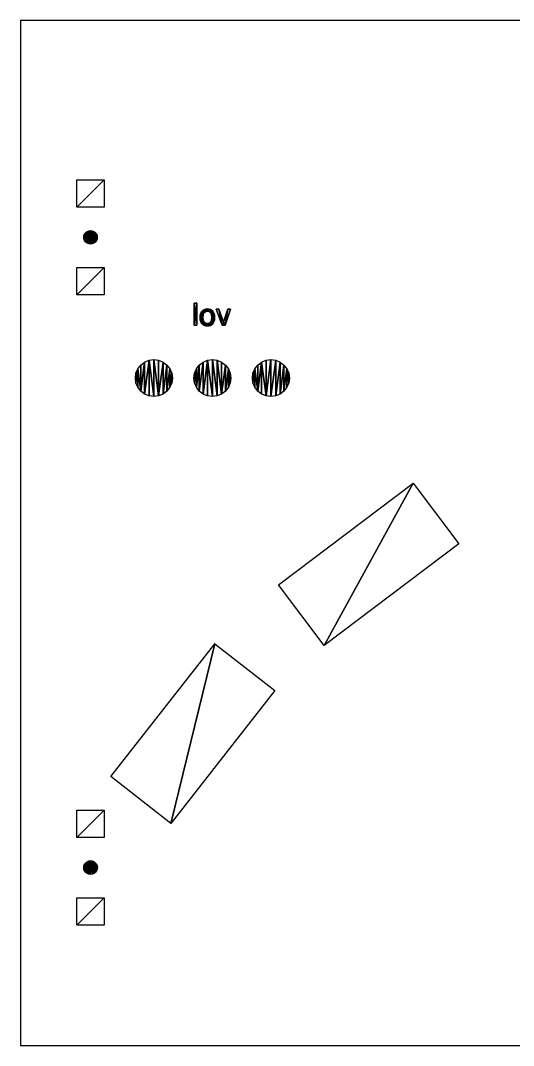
# Model space of a CAD drawing. Header units: metres. Extents: x -935 to 1842, y -1273 to 224.
# Drawn here: x 115.9 to 217, y -0.2 to 210.2 of the extents above; entities that cross this region are included whole.
import ezdxf

# ---------------------------------------------------------------- set-up
doc = ezdxf.new("R2010")
doc.units = ezdxf.units.M

msp = doc.modelspace()

# ---------------------------------------------------------------- linework, layer by layer
at = {"layer": 'Group#8'}
for p, q in [((115.91, 210.24), (115.91, -0.2)), ((536.3, 210.24), (115.91, 210.24)), ((155.81, 82.33), (155.76, 82.26)), ((115.91, -0.2), (536.3, -0.2))]:
    msp.add_line(p, q, dxfattribs=at)

# ---------------------------------------------------------------- meshes
mesh = msp.add_polyface(dxfattribs=at)
corners = [(133.06, 177.54), (127.46, 171.94), (127.46, 177.54), (133.06, 171.94)]
mesh.append_faces([[corners[k] for k in face] for face in [(0, 1, 2), (1, 0, 3)]], dxfattribs={"vtx0": -1})
mesh = msp.add_polyface(dxfattribs=at)
corners = [(128.91, 166.1), (128.91, 165.38), (128.86, 165.74), (129.05, 166.44), (129.05, 165.04), (129.27, 166.73), (129.27, 164.75), (129.56, 166.95), (129.56, 164.53), (129.9, 167.09), (129.9, 164.39), (130.26, 167.14), (130.26, 164.34), (130.62, 167.09), (130.62, 164.39), (130.96, 166.95), (130.96, 164.53), (131.25, 166.73), (131.25, 164.75), (131.47, 166.44), (131.47, 165.04), (131.61, 166.1), (131.61, 165.38), (131.66, 165.74)]
mesh.append_faces([[corners[k] for k in face] for face in [(0, 1, 2), (22, 21, 23)]], dxfattribs={"vtx0": -1})
mesh.append_faces([[corners[k] for k in face] for face in [(1, 3, 4), (4, 5, 6), (6, 7, 8), (8, 9, 10), (10, 11, 12), (12, 13, 14), (14, 15, 16), (16, 17, 18), (18, 19, 20), (20, 21, 22)]], dxfattribs={"vtx0": -1, "vtx1": -1})
mesh.append_faces([[corners[k] for k in face] for face in [(1, 0, 3), (4, 3, 5), (6, 5, 7), (8, 7, 9), (10, 9, 11), (12, 11, 13), (14, 13, 15), (16, 15, 17), (18, 17, 19), (20, 19, 21)]], dxfattribs={"vtx0": -1, "vtx2": -1})
mesh = msp.add_polyface(dxfattribs=at)
corners = [(133.06, 159.54), (127.46, 153.94), (127.46, 159.54), (133.06, 153.94)]
mesh.append_faces([[corners[k] for k in face] for face in [(0, 1, 2), (1, 0, 3)]], dxfattribs={"vtx0": -1})
mesh = msp.add_polyface(dxfattribs=at)
corners = [(139.59, 137.81), (139.59, 135.84), (139.46, 136.83), (139.97, 138.73), (139.97, 134.93), (140.57, 134.14), (140.57, 139.51), (141.36, 140.12), (141.36, 133.54), (142.27, 140.49), (142.27, 133.16), (143.26, 133.03), (143.26, 140.62), (144.24, 133.16), (144.24, 140.49), (145.16, 140.12), (145.16, 133.54), (145.94, 139.51), (145.94, 134.14), (146.55, 138.73), (146.55, 134.93), (146.93, 137.81), (146.93, 135.84), (147.06, 136.83)]
mesh.append_faces([[corners[k] for k in face] for face in [(0, 1, 2), (22, 21, 23)]], dxfattribs={"vtx0": -1})
mesh.append_faces([[corners[k] for k in face] for face in [(1, 3, 4), (4, 3, 5), (5, 7, 8), (8, 9, 10), (10, 9, 11), (11, 12, 13), (13, 15, 16), (16, 17, 18), (18, 19, 20), (20, 21, 22)]], dxfattribs={"vtx0": -1, "vtx1": -1})
mesh.append_faces([[corners[k] for k in face] for face in [(1, 0, 3), (5, 3, 6), (5, 6, 7), (8, 7, 9), (11, 9, 12), (13, 12, 14), (13, 14, 15), (16, 15, 17), (18, 17, 19), (20, 19, 21)]], dxfattribs={"vtx0": -1, "vtx2": -1})
mesh = msp.add_polyface(dxfattribs=at)
corners = [(151.59, 137.81), (151.59, 135.84), (151.46, 136.83), (151.97, 138.73), (151.97, 134.93), (152.57, 139.51), (152.57, 134.14), (153.36, 140.12), (153.36, 133.54), (154.27, 140.49), (154.27, 133.16), (155.26, 133.03), (155.26, 140.62), (156.24, 133.16), (156.24, 140.49), (157.16, 133.54), (157.16, 140.12), (157.94, 139.51), (157.94, 134.14), (158.55, 138.73), (158.55, 134.93), (158.93, 137.81), (158.93, 135.84), (159.06, 136.83)]
mesh.append_faces([[corners[k] for k in face] for face in [(0, 1, 2), (22, 21, 23)]], dxfattribs={"vtx0": -1})
mesh.append_faces([[corners[k] for k in face] for face in [(1, 3, 4), (4, 5, 6), (6, 7, 8), (8, 9, 10), (10, 9, 11), (11, 12, 13), (13, 14, 15), (15, 17, 18), (18, 19, 20), (20, 21, 22)]], dxfattribs={"vtx0": -1, "vtx1": -1})
mesh.append_faces([[corners[k] for k in face] for face in [(1, 0, 3), (4, 3, 5), (6, 5, 7), (8, 7, 9), (11, 9, 12), (13, 12, 14), (15, 14, 16), (15, 16, 17), (18, 17, 19), (20, 19, 21)]], dxfattribs={"vtx0": -1, "vtx2": -1})
mesh = msp.add_polyface(dxfattribs=at)
corners = [(163.59, 137.81), (163.59, 135.84), (163.46, 136.83), (163.97, 138.73), (163.97, 134.93), (164.57, 134.14), (164.57, 139.51), (165.36, 140.12), (165.36, 133.54), (166.27, 133.16), (166.27, 140.49), (167.26, 140.62), (167.26, 133.03), (168.24, 140.49), (168.24, 133.16), (169.16, 140.12), (169.16, 133.54), (169.94, 139.51), (169.94, 134.14), (170.55, 138.73), (170.55, 134.93), (170.93, 135.84), (170.93, 137.81), (171.06, 136.83)]
mesh.append_faces([[corners[k] for k in face] for face in [(0, 1, 2), (21, 22, 23)]], dxfattribs={"vtx0": -1})
mesh.append_faces([[corners[k] for k in face] for face in [(1, 3, 4), (4, 3, 5), (5, 7, 8), (8, 7, 9), (9, 11, 12), (12, 13, 14), (14, 15, 16), (16, 17, 18), (18, 19, 20), (20, 19, 21)]], dxfattribs={"vtx0": -1, "vtx1": -1})
mesh.append_faces([[corners[k] for k in face] for face in [(1, 0, 3), (5, 3, 6), (5, 6, 7), (9, 7, 10), (9, 10, 11), (12, 11, 13), (14, 13, 15), (16, 15, 17), (18, 17, 19), (21, 19, 22)]], dxfattribs={"vtx0": -1, "vtx2": -1})
mesh = msp.add_polyface(dxfattribs=at)
corners = [(196.41, 115.24), (178.22, 81.93), (168.81, 94.37), (205.82, 102.8)]
mesh.append_faces([[corners[k] for k in face] for face in [(0, 1, 2), (1, 0, 3)]], dxfattribs={"vtx0": -1})
mesh = msp.add_polyface(dxfattribs=at)
corners = [(155.76, 82.26), (146.75, 45.39), (134.46, 55), (168.06, 72.66)]
mesh.append_faces([[corners[k] for k in face] for face in [(0, 1, 2), (1, 0, 3)]], dxfattribs={"vtx0": -1})
mesh = msp.add_polyface(dxfattribs=at)
corners = [(133.07, 48.13), (127.47, 42.53), (127.47, 48.13), (133.07, 42.53)]
mesh.append_faces([[corners[k] for k in face] for face in [(0, 1, 2), (1, 0, 3)]], dxfattribs={"vtx0": -1})
mesh = msp.add_polyface(dxfattribs=at)
corners = [(128.91, 36.68), (128.92, 35.96), (128.87, 36.32), (129.05, 37.02), (129.07, 35.62), (129.27, 37.31), (129.29, 35.33), (129.56, 37.54), (129.58, 35.12), (129.89, 37.68), (129.92, 34.98), (130.25, 37.73), (130.28, 34.94), (130.62, 37.69), (130.65, 34.99), (130.96, 37.55), (130.98, 35.13), (131.25, 37.33), (131.27, 35.36), (131.47, 37.05), (131.49, 35.65), (131.62, 36.71), (131.62, 35.99), (131.67, 36.35)]
mesh.append_faces([[corners[k] for k in face] for face in [(0, 1, 2), (22, 21, 23)]], dxfattribs={"vtx0": -1})
mesh.append_faces([[corners[k] for k in face] for face in [(1, 3, 4), (4, 5, 6), (6, 7, 8), (8, 9, 10), (10, 11, 12), (12, 13, 14), (14, 15, 16), (16, 17, 18), (18, 19, 20), (20, 21, 22)]], dxfattribs={"vtx0": -1, "vtx1": -1})
mesh.append_faces([[corners[k] for k in face] for face in [(1, 0, 3), (4, 3, 5), (6, 5, 7), (8, 7, 9), (10, 9, 11), (12, 11, 13), (14, 13, 15), (16, 15, 17), (18, 17, 19), (20, 19, 21)]], dxfattribs={"vtx0": -1, "vtx2": -1})
mesh = msp.add_polyface(dxfattribs=at)
corners = [(133.07, 30.13), (127.47, 24.53), (127.47, 30.13), (133.07, 24.53)]
mesh.append_faces([[corners[k] for k in face] for face in [(0, 1, 2), (1, 0, 3)]], dxfattribs={"vtx0": -1})
at = {"layer": 'vol'}
mesh = msp.add_polyface(dxfattribs=at)
corners = [(151.51, 152.22), (152.04, 147.66), (152.04, 152.22), (151.51, 147.66)]
mesh.append_faces([[corners[k] for k in face] for face in [(0, 1, 2), (1, 0, 3)]], dxfattribs={"vtx0": -1})
mesh = msp.add_polyface(dxfattribs=at)
corners = [(151.51, 147.66, 0.2), (152.04, 152.22, 0.2), (152.04, 147.66, 0.2), (151.51, 152.22, 0.2)]
mesh.append_faces([[corners[k] for k in face] for face in [(0, 1, 2), (1, 0, 3)]], dxfattribs={"vtx0": -1})
mesh = msp.add_polyface(dxfattribs=at)
corners = [(151.51, 152.22), (151.51, 147.66, 0.2), (151.51, 147.66), (151.51, 152.22, 0.2)]
mesh.append_faces([[corners[k] for k in face] for face in [(0, 1, 2), (1, 0, 3)]], dxfattribs={"vtx0": -1})
mesh = msp.add_polyface(dxfattribs=at)
corners = [(152.04, 152.22, 0.2), (151.51, 152.22), (152.04, 152.22), (151.51, 152.22, 0.2)]
mesh.append_faces([[corners[k] for k in face] for face in [(0, 1, 2), (1, 0, 3)]], dxfattribs={"vtx0": -1})
mesh = msp.add_polyface(dxfattribs=at)
corners = [(152.04, 152.22, 0.2), (152.04, 147.66), (152.04, 147.66, 0.2), (152.04, 152.22)]
mesh.append_faces([[corners[k] for k in face] for face in [(0, 1, 2), (1, 0, 3)]], dxfattribs={"vtx0": -1})
mesh = msp.add_polyface(dxfattribs=at)
corners = [(155.1, 150.77), (155.17, 149.27), (155.32, 150.57), (155.11, 149.81), (155.03, 150.02), (154.85, 150.91), (154.92, 150.21), (154.78, 150.36), (154.56, 151), (154.62, 150.46), (154.44, 150.53), (154.24, 151.03), (154.23, 150.55), (153.9, 151), (154.02, 150.53), (153.84, 150.46), (153.61, 150.91), (153.68, 150.36), (153.54, 150.21), (153.35, 150.77), (153.43, 150.02), (153.35, 149.8), (153.14, 150.57), (153.29, 149.26), (153.15, 147.98), (152.97, 148.23), (152.97, 150.31), (152.85, 148.53), (152.85, 150), (152.77, 148.87), (152.77, 149.65), (152.75, 149.25), (155.69, 149.66), (155.69, 148.88), (155.71, 149.27), (155.61, 148.54), (155.61, 150.01), (155.49, 148.24), (155.49, 150.31), (155.32, 147.98), (155.11, 147.78), (155.11, 148.74), (154.85, 147.63), (155.03, 148.53), (154.92, 148.34), (154.78, 148.19), (154.56, 147.55), (154.62, 148.08), (154.44, 148.02), (154.23, 147.52), (154.23, 148), (153.9, 147.55), (154.03, 148.02), (153.84, 148.08), (153.62, 147.63), (153.68, 148.19), (153.55, 148.34), (153.36, 147.78), (153.43, 148.53), (153.36, 148.74)]
mesh.append_faces([[corners[k] for k in face] for face in [(29, 30, 31), (32, 33, 34)]], dxfattribs={"vtx0": -1})
mesh.append_faces([[corners[k] for k in face] for face in [(0, 1, 2), (1, 0, 3), (3, 0, 4), (4, 5, 6), (6, 5, 7), (7, 8, 9), (9, 8, 10), (10, 11, 12), (12, 13, 14), (14, 13, 15), (15, 16, 17), (17, 16, 18), (18, 19, 20), (20, 19, 21), (21, 22, 23), (24, 22, 25), (25, 26, 27), (27, 28, 29), (33, 32, 35), (35, 36, 37), (37, 38, 39), (39, 2, 40), (40, 41, 42), (42, 45, 46), (46, 48, 49), (49, 50, 51), (51, 53, 54), (54, 56, 57), (57, 59, 24)]], dxfattribs={"vtx0": -1, "vtx1": -1})
mesh.append_faces([[corners[k] for k in face] for face in [(23, 22, 24), (40, 2, 1)]], dxfattribs={"vtx0": -1, "vtx1": -1, "vtx2": -1})
mesh.append_faces([[corners[k] for k in face] for face in [(4, 0, 5), (7, 5, 8), (10, 8, 11), (12, 11, 13), (15, 13, 16), (18, 16, 19), (21, 19, 22), (25, 22, 26), (27, 26, 28), (29, 28, 30), (35, 32, 36), (37, 36, 38), (39, 38, 2), (40, 1, 41), (42, 41, 43), (42, 43, 44), (42, 44, 45), (46, 45, 47), (46, 47, 48), (49, 48, 50), (51, 50, 52), (51, 52, 53), (54, 53, 55), (54, 55, 56), (57, 56, 58), (57, 58, 59), (24, 59, 23)]], dxfattribs={"vtx0": -1, "vtx2": -1})
mesh = msp.add_polyface(dxfattribs=at)
corners = [(155.69, 148.88, 0.2), (155.69, 149.66, 0.2), (155.71, 149.27, 0.2), (155.61, 148.54, 0.2), (155.61, 150.01, 0.2), (155.49, 148.24, 0.2), (155.49, 150.31, 0.2), (155.32, 147.98, 0.2), (155.32, 150.57, 0.2), (155.11, 147.78, 0.2), (155.17, 149.27, 0.2), (155.11, 148.74, 0.2), (154.85, 147.63, 0.2), (155.03, 148.53, 0.2), (154.92, 148.34, 0.2), (154.78, 148.19, 0.2), (154.56, 147.55, 0.2), (154.62, 148.08, 0.2), (154.44, 148.02, 0.2), (154.23, 147.52, 0.2), (154.23, 148, 0.2), (153.9, 147.55, 0.2), (154.03, 148.02, 0.2), (153.84, 148.08, 0.2), (153.62, 147.63, 0.2), (153.68, 148.19, 0.2), (153.55, 148.34, 0.2), (153.36, 147.78, 0.2), (153.43, 148.53, 0.2), (153.36, 148.74, 0.2), (153.15, 147.98, 0.2), (153.29, 149.26, 0.2), (155.1, 150.77, 0.2), (155.11, 149.81, 0.2), (155.03, 150.02, 0.2), (154.85, 150.91, 0.2), (154.92, 150.21, 0.2), (154.78, 150.36, 0.2), (154.56, 151, 0.2), (154.62, 150.46, 0.2), (154.44, 150.53, 0.2), (154.24, 151.03, 0.2), (154.23, 150.55, 0.2), (153.9, 151, 0.2), (154.02, 150.53, 0.2), (153.84, 150.46, 0.2), (153.61, 150.91, 0.2), (153.68, 150.36, 0.2), (153.54, 150.21, 0.2), (153.35, 150.77, 0.2), (153.43, 150.02, 0.2), (153.35, 149.8, 0.2), (153.14, 150.57, 0.2), (152.97, 148.23, 0.2), (152.97, 150.31, 0.2), (152.85, 148.53, 0.2), (152.85, 150, 0.2), (152.77, 148.87, 0.2), (152.77, 149.65, 0.2), (152.75, 149.25, 0.2)]
mesh.append_faces([[corners[k] for k in face] for face in [(0, 1, 2), (58, 57, 59)]], dxfattribs={"vtx0": -1})
mesh.append_faces([[corners[k] for k in face] for face in [(1, 3, 4), (4, 5, 6), (6, 7, 8), (10, 9, 11), (11, 12, 13), (13, 12, 14), (14, 12, 15), (15, 16, 17), (17, 16, 18), (18, 19, 20), (20, 21, 22), (22, 21, 23), (23, 24, 25), (25, 24, 26), (26, 27, 28), (28, 27, 29), (29, 30, 31), (32, 34, 35), (35, 37, 38), (38, 40, 41), (41, 42, 43), (43, 45, 46), (46, 48, 49), (49, 51, 52), (52, 53, 54), (54, 55, 56), (56, 57, 58)]], dxfattribs={"vtx0": -1, "vtx1": -1})
mesh.append_faces([[corners[k] for k in face] for face in [(8, 9, 10), (52, 31, 30)]], dxfattribs={"vtx0": -1, "vtx1": -1, "vtx2": -1})
mesh.append_faces([[corners[k] for k in face] for face in [(1, 0, 3), (4, 3, 5), (6, 5, 7), (8, 7, 9), (11, 9, 12), (15, 12, 16), (18, 16, 19), (20, 19, 21), (23, 21, 24), (26, 24, 27), (29, 27, 30), (10, 32, 8), (32, 10, 33), (32, 33, 34), (35, 34, 36), (35, 36, 37), (38, 37, 39), (38, 39, 40), (41, 40, 42), (43, 42, 44), (43, 44, 45), (46, 45, 47), (46, 47, 48), (49, 48, 50), (49, 50, 51), (52, 51, 31), (52, 30, 53), (54, 53, 55), (56, 55, 57)]], dxfattribs={"vtx0": -1, "vtx2": -1})
mesh = msp.add_polyface(dxfattribs=at)
corners = [(152.77, 149.65), (152.75, 149.25, 0.2), (152.75, 149.25), (152.77, 149.65, 0.2)]
mesh.append_faces([[corners[k] for k in face] for face in [(0, 1, 2), (1, 0, 3)]], dxfattribs={"vtx0": -1})
mesh = msp.add_polyface(dxfattribs=at)
corners = [(152.85, 150), (152.77, 149.65, 0.2), (152.77, 149.65), (152.85, 150, 0.2)]
mesh.append_faces([[corners[k] for k in face] for face in [(0, 1, 2), (1, 0, 3)]], dxfattribs={"vtx0": -1})
mesh = msp.add_polyface(dxfattribs=at)
corners = [(152.97, 150.31), (152.85, 150, 0.2), (152.85, 150), (152.97, 150.31, 0.2)]
mesh.append_faces([[corners[k] for k in face] for face in [(0, 1, 2), (1, 0, 3)]], dxfattribs={"vtx0": -1})
mesh = msp.add_polyface(dxfattribs=at)
corners = [(153.14, 150.57), (152.97, 150.31, 0.2), (152.97, 150.31), (153.14, 150.57, 0.2)]
mesh.append_faces([[corners[k] for k in face] for face in [(0, 1, 2), (1, 0, 3)]], dxfattribs={"vtx0": -1})
mesh = msp.add_polyface(dxfattribs=at)
corners = [(153.35, 150.77, 0.2), (153.14, 150.57), (153.35, 150.77), (153.14, 150.57, 0.2)]
mesh.append_faces([[corners[k] for k in face] for face in [(0, 1, 2), (1, 0, 3)]], dxfattribs={"vtx0": -1})
mesh = msp.add_polyface(dxfattribs=at)
corners = [(153.35, 149.8, 0.2), (153.29, 149.26), (153.29, 149.26, 0.2), (153.35, 149.8)]
mesh.append_faces([[corners[k] for k in face] for face in [(0, 1, 2), (1, 0, 3)]], dxfattribs={"vtx0": -1})
mesh = msp.add_polyface(dxfattribs=at)
corners = [(153.61, 150.91, 0.2), (153.35, 150.77), (153.61, 150.91), (153.35, 150.77, 0.2)]
mesh.append_faces([[corners[k] for k in face] for face in [(0, 1, 2), (1, 0, 3)]], dxfattribs={"vtx0": -1})
mesh = msp.add_polyface(dxfattribs=at)
corners = [(153.43, 150.02, 0.2), (153.35, 149.8), (153.35, 149.8, 0.2), (153.43, 150.02)]
mesh.append_faces([[corners[k] for k in face] for face in [(0, 1, 2), (1, 0, 3)]], dxfattribs={"vtx0": -1})
mesh = msp.add_polyface(dxfattribs=at)
corners = [(153.54, 150.21, 0.2), (153.43, 150.02), (153.43, 150.02, 0.2), (153.54, 150.21)]
mesh.append_faces([[corners[k] for k in face] for face in [(0, 1, 2), (1, 0, 3)]], dxfattribs={"vtx0": -1})
mesh = msp.add_polyface(dxfattribs=at)
corners = [(153.68, 150.36, 0.2), (153.54, 150.21), (153.54, 150.21, 0.2), (153.68, 150.36)]
mesh.append_faces([[corners[k] for k in face] for face in [(0, 1, 2), (1, 0, 3)]], dxfattribs={"vtx0": -1})
mesh = msp.add_polyface(dxfattribs=at)
corners = [(153.9, 151, 0.2), (153.61, 150.91), (153.9, 151), (153.61, 150.91, 0.2)]
mesh.append_faces([[corners[k] for k in face] for face in [(0, 1, 2), (1, 0, 3)]], dxfattribs={"vtx0": -1})
mesh = msp.add_polyface(dxfattribs=at)
corners = [(153.68, 150.36, 0.2), (153.84, 150.46), (153.68, 150.36), (153.84, 150.46, 0.2)]
mesh.append_faces([[corners[k] for k in face] for face in [(0, 1, 2), (1, 0, 3)]], dxfattribs={"vtx0": -1})
mesh = msp.add_polyface(dxfattribs=at)
corners = [(153.84, 150.46, 0.2), (154.02, 150.53), (153.84, 150.46), (154.02, 150.53, 0.2)]
mesh.append_faces([[corners[k] for k in face] for face in [(0, 1, 2), (1, 0, 3)]], dxfattribs={"vtx0": -1})
mesh = msp.add_polyface(dxfattribs=at)
corners = [(154.24, 151.03, 0.2), (153.9, 151), (154.24, 151.03), (153.9, 151, 0.2)]
mesh.append_faces([[corners[k] for k in face] for face in [(0, 1, 2), (1, 0, 3)]], dxfattribs={"vtx0": -1})
mesh = msp.add_polyface(dxfattribs=at)
corners = [(154.02, 150.53, 0.2), (154.23, 150.55), (154.02, 150.53), (154.23, 150.55, 0.2)]
mesh.append_faces([[corners[k] for k in face] for face in [(0, 1, 2), (1, 0, 3)]], dxfattribs={"vtx0": -1})
mesh = msp.add_polyface(dxfattribs=at)
corners = [(154.23, 150.55, 0.2), (154.44, 150.53), (154.23, 150.55), (154.44, 150.53, 0.2)]
mesh.append_faces([[corners[k] for k in face] for face in [(0, 1, 2), (1, 0, 3)]], dxfattribs={"vtx0": -1})
mesh = msp.add_polyface(dxfattribs=at)
corners = [(154.56, 151, 0.2), (154.24, 151.03), (154.56, 151), (154.24, 151.03, 0.2)]
mesh.append_faces([[corners[k] for k in face] for face in [(0, 1, 2), (1, 0, 3)]], dxfattribs={"vtx0": -1})
mesh = msp.add_polyface(dxfattribs=at)
corners = [(154.44, 150.53, 0.2), (154.62, 150.46), (154.44, 150.53), (154.62, 150.46, 0.2)]
mesh.append_faces([[corners[k] for k in face] for face in [(0, 1, 2), (1, 0, 3)]], dxfattribs={"vtx0": -1})
mesh = msp.add_polyface(dxfattribs=at)
corners = [(154.85, 150.91, 0.2), (154.56, 151), (154.85, 150.91), (154.56, 151, 0.2)]
mesh.append_faces([[corners[k] for k in face] for face in [(0, 1, 2), (1, 0, 3)]], dxfattribs={"vtx0": -1})
mesh = msp.add_polyface(dxfattribs=at)
corners = [(154.62, 150.46, 0.2), (154.78, 150.36), (154.62, 150.46), (154.78, 150.36, 0.2)]
mesh.append_faces([[corners[k] for k in face] for face in [(0, 1, 2), (1, 0, 3)]], dxfattribs={"vtx0": -1})
mesh = msp.add_polyface(dxfattribs=at)
corners = [(154.78, 150.36), (154.92, 150.21, 0.2), (154.92, 150.21), (154.78, 150.36, 0.2)]
mesh.append_faces([[corners[k] for k in face] for face in [(0, 1, 2), (1, 0, 3)]], dxfattribs={"vtx0": -1})
mesh = msp.add_polyface(dxfattribs=at)
corners = [(155.1, 150.77, 0.2), (154.85, 150.91), (155.1, 150.77), (154.85, 150.91, 0.2)]
mesh.append_faces([[corners[k] for k in face] for face in [(0, 1, 2), (1, 0, 3)]], dxfattribs={"vtx0": -1})
mesh = msp.add_polyface(dxfattribs=at)
corners = [(154.92, 150.21), (155.03, 150.02, 0.2), (155.03, 150.02), (154.92, 150.21, 0.2)]
mesh.append_faces([[corners[k] for k in face] for face in [(0, 1, 2), (1, 0, 3)]], dxfattribs={"vtx0": -1})
mesh = msp.add_polyface(dxfattribs=at)
corners = [(155.03, 150.02), (155.11, 149.81, 0.2), (155.11, 149.81), (155.03, 150.02, 0.2)]
mesh.append_faces([[corners[k] for k in face] for face in [(0, 1, 2), (1, 0, 3)]], dxfattribs={"vtx0": -1})
mesh = msp.add_polyface(dxfattribs=at)
corners = [(155.32, 150.57, 0.2), (155.1, 150.77), (155.32, 150.57), (155.1, 150.77, 0.2)]
mesh.append_faces([[corners[k] for k in face] for face in [(0, 1, 2), (1, 0, 3)]], dxfattribs={"vtx0": -1})
mesh = msp.add_polyface(dxfattribs=at)
corners = [(155.11, 149.81), (155.17, 149.27, 0.2), (155.17, 149.27), (155.11, 149.81, 0.2)]
mesh.append_faces([[corners[k] for k in face] for face in [(0, 1, 2), (1, 0, 3)]], dxfattribs={"vtx0": -1})
mesh = msp.add_polyface(dxfattribs=at)
corners = [(155.32, 150.57, 0.2), (155.49, 150.31), (155.49, 150.31, 0.2), (155.32, 150.57)]
mesh.append_faces([[corners[k] for k in face] for face in [(0, 1, 2), (1, 0, 3)]], dxfattribs={"vtx0": -1})
mesh = msp.add_polyface(dxfattribs=at)
corners = [(155.49, 150.31, 0.2), (155.61, 150.01), (155.61, 150.01, 0.2), (155.49, 150.31)]
mesh.append_faces([[corners[k] for k in face] for face in [(0, 1, 2), (1, 0, 3)]], dxfattribs={"vtx0": -1})
mesh = msp.add_polyface(dxfattribs=at)
corners = [(155.61, 150.01, 0.2), (155.69, 149.66), (155.69, 149.66, 0.2), (155.61, 150.01)]
mesh.append_faces([[corners[k] for k in face] for face in [(0, 1, 2), (1, 0, 3)]], dxfattribs={"vtx0": -1})
mesh = msp.add_polyface(dxfattribs=at)
corners = [(155.69, 149.66, 0.2), (155.71, 149.27), (155.71, 149.27, 0.2), (155.69, 149.66)]
mesh.append_faces([[corners[k] for k in face] for face in [(0, 1, 2), (1, 0, 3)]], dxfattribs={"vtx0": -1})
mesh = msp.add_polyface(dxfattribs=at)
corners = [(158.41, 150.94), (157.85, 147.66), (159, 150.94), (157.54, 148.28), (157.28, 147.66), (156.61, 150.94), (156.03, 150.94)]
mesh.append_faces([[corners[k] for k in face] for face in [(0, 1, 2), (4, 5, 6)]], dxfattribs={"vtx0": -1})
mesh.append_faces([[corners[k] for k in face] for face in [(1, 3, 4)]], dxfattribs={"vtx0": -1, "vtx1": -1})
mesh.append_faces([[corners[k] for k in face] for face in [(1, 0, 3), (4, 3, 5)]], dxfattribs={"vtx0": -1, "vtx2": -1})
mesh = msp.add_polyface(dxfattribs=at)
corners = [(157.85, 147.66, 0.2), (158.41, 150.94, 0.2), (159, 150.94, 0.2), (157.54, 148.28, 0.2), (157.28, 147.66, 0.2), (156.61, 150.94, 0.2), (156.03, 150.94, 0.2)]
mesh.append_faces([[corners[k] for k in face] for face in [(0, 1, 2), (5, 4, 6)]], dxfattribs={"vtx0": -1})
mesh.append_faces([[corners[k] for k in face] for face in [(1, 0, 3), (3, 4, 5)]], dxfattribs={"vtx0": -1, "vtx1": -1})
mesh.append_faces([[corners[k] for k in face] for face in [(3, 0, 4)]], dxfattribs={"vtx0": -1, "vtx2": -1})
mesh = msp.add_polyface(dxfattribs=at)
corners = [(156.61, 150.94, 0.2), (156.03, 150.94), (156.61, 150.94), (156.03, 150.94, 0.2)]
mesh.append_faces([[corners[k] for k in face] for face in [(0, 1, 2), (1, 0, 3)]], dxfattribs={"vtx0": -1})
mesh = msp.add_polyface(dxfattribs=at)
corners = [(156.03, 150.94), (157.28, 147.66, 0.2), (157.28, 147.66), (156.03, 150.94, 0.2)]
mesh.append_faces([[corners[k] for k in face] for face in [(0, 1, 2), (1, 0, 3)]], dxfattribs={"vtx0": -1})
mesh = msp.add_polyface(dxfattribs=at)
corners = [(156.61, 150.94, 0.2), (157.54, 148.28), (157.54, 148.28, 0.2), (156.61, 150.94)]
mesh.append_faces([[corners[k] for k in face] for face in [(0, 1, 2), (1, 0, 3)]], dxfattribs={"vtx0": -1})
mesh = msp.add_polyface(dxfattribs=at)
corners = [(158.41, 150.94), (157.54, 148.28, 0.2), (157.54, 148.28), (158.41, 150.94, 0.2)]
mesh.append_faces([[corners[k] for k in face] for face in [(0, 1, 2), (1, 0, 3)]], dxfattribs={"vtx0": -1})
mesh = msp.add_polyface(dxfattribs=at)
corners = [(159, 150.94, 0.2), (157.85, 147.66), (157.85, 147.66, 0.2), (159, 150.94)]
mesh.append_faces([[corners[k] for k in face] for face in [(0, 1, 2), (1, 0, 3)]], dxfattribs={"vtx0": -1})
mesh = msp.add_polyface(dxfattribs=at)
corners = [(159, 150.94, 0.2), (158.41, 150.94), (159, 150.94), (158.41, 150.94, 0.2)]
mesh.append_faces([[corners[k] for k in face] for face in [(0, 1, 2), (1, 0, 3)]], dxfattribs={"vtx0": -1})
mesh = msp.add_polyface(dxfattribs=at)
corners = [(151.51, 147.66, 0.2), (152.04, 147.66), (151.51, 147.66), (152.04, 147.66, 0.2)]
mesh.append_faces([[corners[k] for k in face] for face in [(0, 1, 2), (1, 0, 3)]], dxfattribs={"vtx0": -1})
mesh = msp.add_polyface(dxfattribs=at)
corners = [(152.75, 149.25), (152.77, 148.87, 0.2), (152.77, 148.87), (152.75, 149.25, 0.2)]
mesh.append_faces([[corners[k] for k in face] for face in [(0, 1, 2), (1, 0, 3)]], dxfattribs={"vtx0": -1})
mesh = msp.add_polyface(dxfattribs=at)
corners = [(152.77, 148.87), (152.85, 148.53, 0.2), (152.85, 148.53), (152.77, 148.87, 0.2)]
mesh.append_faces([[corners[k] for k in face] for face in [(0, 1, 2), (1, 0, 3)]], dxfattribs={"vtx0": -1})
mesh = msp.add_polyface(dxfattribs=at)
corners = [(152.85, 148.53), (152.97, 148.23, 0.2), (152.97, 148.23), (152.85, 148.53, 0.2)]
mesh.append_faces([[corners[k] for k in face] for face in [(0, 1, 2), (1, 0, 3)]], dxfattribs={"vtx0": -1})
mesh = msp.add_polyface(dxfattribs=at)
corners = [(152.97, 148.23), (153.15, 147.98, 0.2), (153.15, 147.98), (152.97, 148.23, 0.2)]
mesh.append_faces([[corners[k] for k in face] for face in [(0, 1, 2), (1, 0, 3)]], dxfattribs={"vtx0": -1})
mesh = msp.add_polyface(dxfattribs=at)
corners = [(153.15, 147.98, 0.2), (153.36, 147.78), (153.15, 147.98), (153.36, 147.78, 0.2)]
mesh.append_faces([[corners[k] for k in face] for face in [(0, 1, 2), (1, 0, 3)]], dxfattribs={"vtx0": -1})
mesh = msp.add_polyface(dxfattribs=at)
corners = [(153.29, 149.26, 0.2), (153.36, 148.74), (153.36, 148.74, 0.2), (153.29, 149.26)]
mesh.append_faces([[corners[k] for k in face] for face in [(0, 1, 2), (1, 0, 3)]], dxfattribs={"vtx0": -1})
mesh = msp.add_polyface(dxfattribs=at)
corners = [(153.36, 148.74, 0.2), (153.43, 148.53), (153.43, 148.53, 0.2), (153.36, 148.74)]
mesh.append_faces([[corners[k] for k in face] for face in [(0, 1, 2), (1, 0, 3)]], dxfattribs={"vtx0": -1})
mesh = msp.add_polyface(dxfattribs=at)
corners = [(153.36, 147.78, 0.2), (153.62, 147.63), (153.36, 147.78), (153.62, 147.63, 0.2)]
mesh.append_faces([[corners[k] for k in face] for face in [(0, 1, 2), (1, 0, 3)]], dxfattribs={"vtx0": -1})
mesh = msp.add_polyface(dxfattribs=at)
corners = [(153.43, 148.53, 0.2), (153.55, 148.34), (153.55, 148.34, 0.2), (153.43, 148.53)]
mesh.append_faces([[corners[k] for k in face] for face in [(0, 1, 2), (1, 0, 3)]], dxfattribs={"vtx0": -1})
mesh = msp.add_polyface(dxfattribs=at)
corners = [(153.55, 148.34, 0.2), (153.68, 148.19), (153.68, 148.19, 0.2), (153.55, 148.34)]
mesh.append_faces([[corners[k] for k in face] for face in [(0, 1, 2), (1, 0, 3)]], dxfattribs={"vtx0": -1})
mesh = msp.add_polyface(dxfattribs=at)
corners = [(153.62, 147.63, 0.2), (153.9, 147.55), (153.62, 147.63), (153.9, 147.55, 0.2)]
mesh.append_faces([[corners[k] for k in face] for face in [(0, 1, 2), (1, 0, 3)]], dxfattribs={"vtx0": -1})
mesh = msp.add_polyface(dxfattribs=at)
corners = [(153.84, 148.08, 0.2), (153.68, 148.19), (153.84, 148.08), (153.68, 148.19, 0.2)]
mesh.append_faces([[corners[k] for k in face] for face in [(0, 1, 2), (1, 0, 3)]], dxfattribs={"vtx0": -1})
mesh = msp.add_polyface(dxfattribs=at)
corners = [(154.03, 148.02, 0.2), (153.84, 148.08), (154.03, 148.02), (153.84, 148.08, 0.2)]
mesh.append_faces([[corners[k] for k in face] for face in [(0, 1, 2), (1, 0, 3)]], dxfattribs={"vtx0": -1})
mesh = msp.add_polyface(dxfattribs=at)
corners = [(153.9, 147.55, 0.2), (154.23, 147.52), (153.9, 147.55), (154.23, 147.52, 0.2)]
mesh.append_faces([[corners[k] for k in face] for face in [(0, 1, 2), (1, 0, 3)]], dxfattribs={"vtx0": -1})
mesh = msp.add_polyface(dxfattribs=at)
corners = [(154.23, 148, 0.2), (154.03, 148.02), (154.23, 148), (154.03, 148.02, 0.2)]
mesh.append_faces([[corners[k] for k in face] for face in [(0, 1, 2), (1, 0, 3)]], dxfattribs={"vtx0": -1})
mesh = msp.add_polyface(dxfattribs=at)
corners = [(154.44, 148.02, 0.2), (154.23, 148), (154.44, 148.02), (154.23, 148, 0.2)]
mesh.append_faces([[corners[k] for k in face] for face in [(0, 1, 2), (1, 0, 3)]], dxfattribs={"vtx0": -1})
mesh = msp.add_polyface(dxfattribs=at)
corners = [(154.23, 147.52, 0.2), (154.56, 147.55), (154.23, 147.52), (154.56, 147.55, 0.2)]
mesh.append_faces([[corners[k] for k in face] for face in [(0, 1, 2), (1, 0, 3)]], dxfattribs={"vtx0": -1})
mesh = msp.add_polyface(dxfattribs=at)
corners = [(154.62, 148.08, 0.2), (154.44, 148.02), (154.62, 148.08), (154.44, 148.02, 0.2)]
mesh.append_faces([[corners[k] for k in face] for face in [(0, 1, 2), (1, 0, 3)]], dxfattribs={"vtx0": -1})
mesh = msp.add_polyface(dxfattribs=at)
corners = [(154.56, 147.55, 0.2), (154.85, 147.63), (154.56, 147.55), (154.85, 147.63, 0.2)]
mesh.append_faces([[corners[k] for k in face] for face in [(0, 1, 2), (1, 0, 3)]], dxfattribs={"vtx0": -1})
mesh = msp.add_polyface(dxfattribs=at)
corners = [(154.78, 148.19, 0.2), (154.62, 148.08), (154.78, 148.19), (154.62, 148.08, 0.2)]
mesh.append_faces([[corners[k] for k in face] for face in [(0, 1, 2), (1, 0, 3)]], dxfattribs={"vtx0": -1})
mesh = msp.add_polyface(dxfattribs=at)
corners = [(154.92, 148.34), (154.78, 148.19, 0.2), (154.78, 148.19), (154.92, 148.34, 0.2)]
mesh.append_faces([[corners[k] for k in face] for face in [(0, 1, 2), (1, 0, 3)]], dxfattribs={"vtx0": -1})
mesh = msp.add_polyface(dxfattribs=at)
corners = [(154.85, 147.63, 0.2), (155.11, 147.78), (154.85, 147.63), (155.11, 147.78, 0.2)]
mesh.append_faces([[corners[k] for k in face] for face in [(0, 1, 2), (1, 0, 3)]], dxfattribs={"vtx0": -1})
mesh = msp.add_polyface(dxfattribs=at)
corners = [(155.03, 148.53), (154.92, 148.34, 0.2), (154.92, 148.34), (155.03, 148.53, 0.2)]
mesh.append_faces([[corners[k] for k in face] for face in [(0, 1, 2), (1, 0, 3)]], dxfattribs={"vtx0": -1})
mesh = msp.add_polyface(dxfattribs=at)
corners = [(155.11, 148.74), (155.03, 148.53, 0.2), (155.03, 148.53), (155.11, 148.74, 0.2)]
mesh.append_faces([[corners[k] for k in face] for face in [(0, 1, 2), (1, 0, 3)]], dxfattribs={"vtx0": -1})
mesh = msp.add_polyface(dxfattribs=at)
corners = [(155.17, 149.27), (155.11, 148.74, 0.2), (155.11, 148.74), (155.17, 149.27, 0.2)]
mesh.append_faces([[corners[k] for k in face] for face in [(0, 1, 2), (1, 0, 3)]], dxfattribs={"vtx0": -1})
mesh = msp.add_polyface(dxfattribs=at)
corners = [(155.11, 147.78, 0.2), (155.32, 147.98), (155.11, 147.78), (155.32, 147.98, 0.2)]
mesh.append_faces([[corners[k] for k in face] for face in [(0, 1, 2), (1, 0, 3)]], dxfattribs={"vtx0": -1})
mesh = msp.add_polyface(dxfattribs=at)
corners = [(155.49, 148.24, 0.2), (155.32, 147.98), (155.32, 147.98, 0.2), (155.49, 148.24)]
mesh.append_faces([[corners[k] for k in face] for face in [(0, 1, 2), (1, 0, 3)]], dxfattribs={"vtx0": -1})
mesh = msp.add_polyface(dxfattribs=at)
corners = [(155.61, 148.54, 0.2), (155.49, 148.24), (155.49, 148.24, 0.2), (155.61, 148.54)]
mesh.append_faces([[corners[k] for k in face] for face in [(0, 1, 2), (1, 0, 3)]], dxfattribs={"vtx0": -1})
mesh = msp.add_polyface(dxfattribs=at)
corners = [(155.69, 148.88, 0.2), (155.61, 148.54), (155.61, 148.54, 0.2), (155.69, 148.88)]
mesh.append_faces([[corners[k] for k in face] for face in [(0, 1, 2), (1, 0, 3)]], dxfattribs={"vtx0": -1})
mesh = msp.add_polyface(dxfattribs=at)
corners = [(155.71, 149.27, 0.2), (155.69, 148.88), (155.69, 148.88, 0.2), (155.71, 149.27)]
mesh.append_faces([[corners[k] for k in face] for face in [(0, 1, 2), (1, 0, 3)]], dxfattribs={"vtx0": -1})
mesh = msp.add_polyface(dxfattribs=at)
corners = [(157.28, 147.66, 0.2), (157.85, 147.66), (157.28, 147.66), (157.85, 147.66, 0.2)]
mesh.append_faces([[corners[k] for k in face] for face in [(0, 1, 2), (1, 0, 3)]], dxfattribs={"vtx0": -1})

doc.saveas('drawing.dxf')
